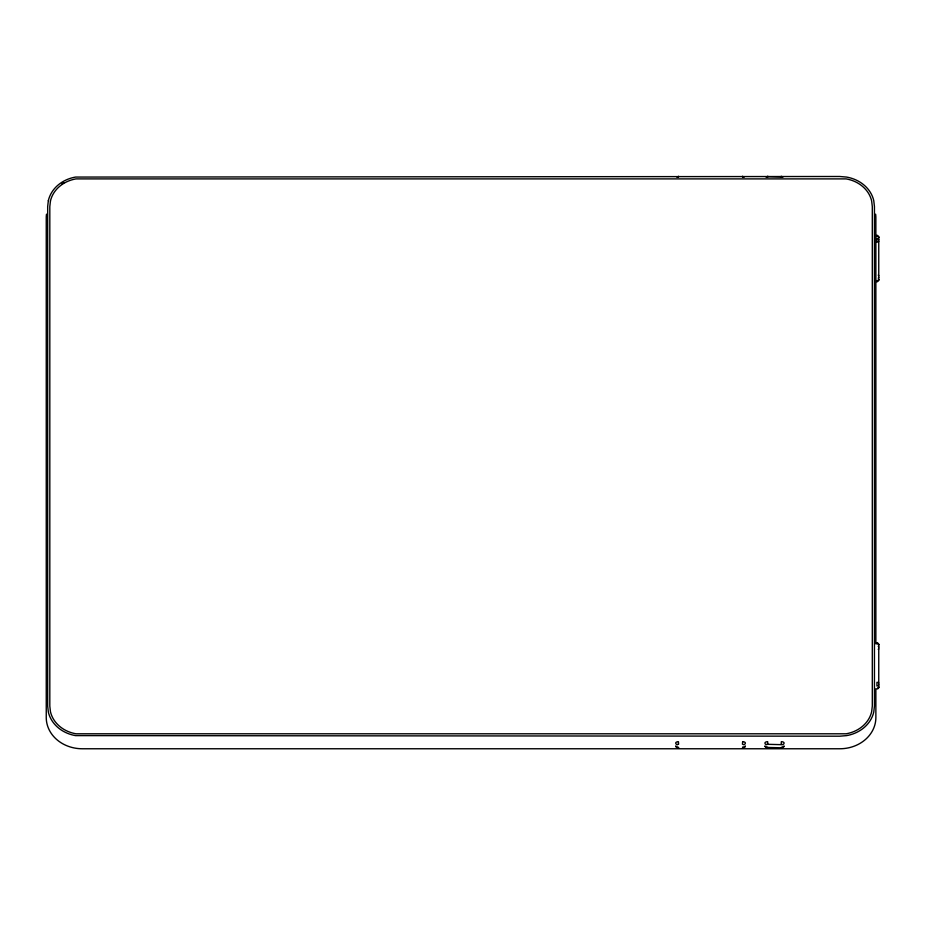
<?xml version="1.0" encoding="UTF-8"?>
<svg xmlns="http://www.w3.org/2000/svg" width="925" height="925" viewBox="0 0 925 925"><rect width="100%" height="100%" fill="white"/><g stroke="black" fill="none" stroke-linecap="round" stroke-linejoin="round"><path stroke-width="1.39" d="M678.43 177.149L678.545 176.259L677.539 177.033A1.804 1.561 11.1 0 0 676.846 177.114M767.657 177.149L767.762 176.259L766.756 177.033A1.804 1.561 11.1 0 0 766.062 177.114M767.045 744.29L766.756 744.694A1.804 1.561 11.1 0 1 764.952 743.041A2.706 1.353 0 0 1 767.657 741.688L767.831 744.151L767.045 744.29L782.261 744.694A1.804 1.561 -11.1 0 0 784.076 743.041A2.706 1.353 0 0 0 781.359 741.688L781.186 744.151L781.972 744.29M781.972 747.816L782.261 747.423A1.804 1.561 11.1 0 0 784.076 745.943A2.706 1.353 0 0 1 781.359 747.296L781.255 748.186L781.972 747.816L766.756 747.423A1.804 1.561 -11.1 0 1 764.952 745.943A2.706 1.353 0 0 0 765.16 746.463M767.045 176.629L782.261 177.033A1.804 1.561 -11.1 0 1 782.955 177.114M781.972 176.629L781.255 176.259L781.359 177.149M767.045 747.816L767.762 748.186L767.657 747.296A2.706 1.353 0 0 1 765.75 746.903M742.636 177.149L742.521 176.259L743.538 177.033A1.804 1.561 -11.1 0 1 744.22 177.114M878.75 237.008L878.75 280.044M878.75 644.401L878.75 687.437M876.946 235.181L876.946 236.511M876.946 281.871L876.946 280.541A1.804 1.052 0 0 0 878.75 279.489M876.946 642.574L876.946 643.904A1.804 1.052 0 0 1 878.75 644.956M875.871 643.881L875.871 217.826A36.063 31.23 0 0 0 875.617 214.161M875.871 688.651L875.871 717.534A36.063 31.23 0 0 1 839.808 748.764L82.313 748.764A36.063 31.23 0 0 1 46.25 717.534L46.25 217.826A36.063 31.23 0 0 1 46.504 214.161M878.75 683.066A1.804 0.752 0 0 0 876.946 682.326L876.946 686.015A1.804 1.468 0 0 0 878.75 684.546M876.946 642.91A1.804 1.642 0 0 1 878.75 644.563M878.218 646.251A1.804 1.468 0 0 1 878.75 647.292M878.75 686.882A1.804 1.052 0 0 1 877.64 687.853M878.75 648.772A1.804 0.752 0 0 1 878.218 649.292M878.75 687.275A1.804 1.642 0 0 1 876.946 688.928M61.79 184.04A36.063 31.23 0 0 1 64.079 182.607M878.218 275.153A1.804 0.752 0 0 1 878.75 275.673M878.218 236.823A1.804 1.052 0 0 1 878.75 237.563M878.75 279.882A1.804 1.642 0 0 1 876.946 281.535M878.75 277.153A1.804 1.468 0 0 1 878.218 278.194M878.75 241.379A1.804 0.752 0 0 1 876.946 242.119L876.946 238.43A1.804 1.468 0 0 1 878.75 239.899M876.946 235.517A1.804 1.642 0 0 1 878.75 237.17M742.636 741.688L742.451 744.151L743.538 744.694A1.804 1.561 -11.1 0 0 745.342 743.041A2.706 1.353 0 0 0 742.636 741.688M742.636 747.296L742.521 748.186L743.538 747.423A1.804 1.561 11.1 0 0 745.342 745.943A2.706 1.353 0 0 1 742.636 747.296M48.343 200.644L47.672 206.552L47.672 706.133L48.343 712.053A34.63 29.993 0 0 0 75.561 735.618L839.738 736.196L846.56 735.618A34.63 29.993 0 0 0 873.767 712.053L874.449 706.133L874.449 206.552L873.767 200.644A34.63 29.993 0 0 0 846.56 177.068L839.738 176.49L75.561 177.068A34.63 29.993 0 0 0 48.343 200.644M50.447 201.002L49.811 206.645L49.811 706.041L50.447 711.683A32.491 28.132 0 0 0 75.977 733.791L846.144 733.791A32.491 28.132 0 0 0 871.662 711.683L872.31 706.041L872.31 206.645L871.662 201.002A32.491 28.132 0 0 0 846.144 178.895L75.977 178.895A32.491 28.132 0 0 0 50.447 201.002M678.615 747.955L678.43 747.296A2.706 1.353 0 0 1 675.736 745.943A1.804 1.561 -11.1 0 0 677.539 747.412L678.615 747.955M677.632 744.44L677.539 744.694A1.804 1.561 11.1 0 1 675.724 743.041A2.706 1.353 0 0 1 678.43 741.688L678.615 744.151L677.632 744.44"/></g></svg>
